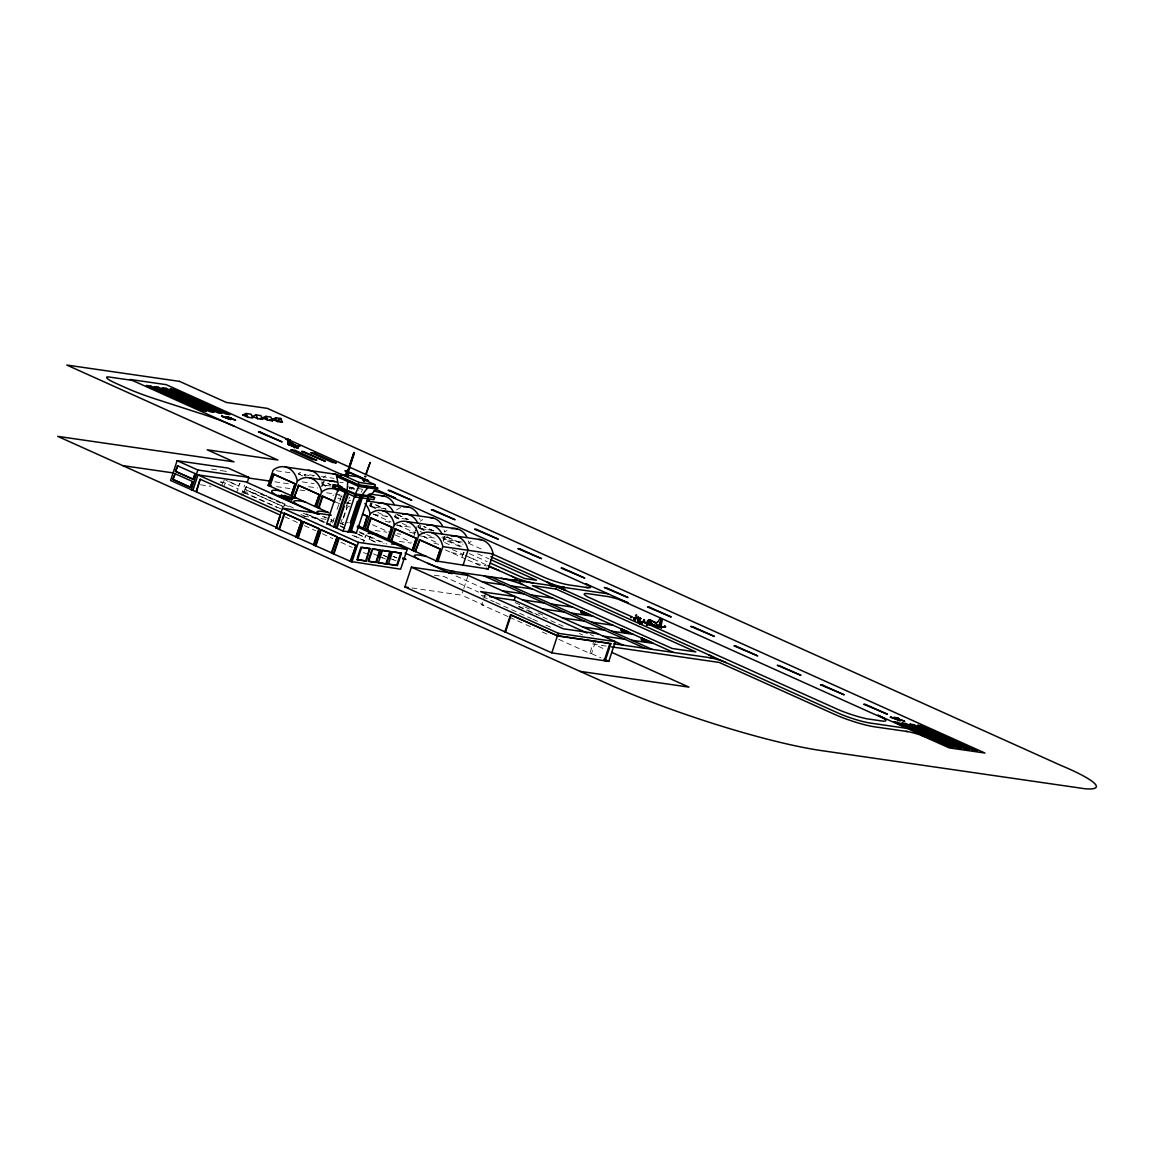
<?xml version="1.0" encoding="UTF-8"?>
<svg xmlns="http://www.w3.org/2000/svg" width="1154" height="1154" viewBox="0 0 1154 1154"><rect width="100%" height="100%" fill="white"/><g stroke="black" fill="none" stroke-linecap="round" stroke-linejoin="round"><path stroke-width="0.75" stroke-dasharray="5 3.75" d="M221.871 485.214L222.809 482.358L218.539 481.506M223.256 482.92L224.338 479.631M223.963 485.877L225.376 483.079M236.801 491.647L238.214 488.849L223.775 482.487L217.529 481.593M238.561 486.036L239.945 483.31L238.561 486.036L225.809 480.295M241.273 495.282L244.605 485.185M243.984 492.253L246.711 484.016M243.306 494.965L244.662 492.441M284.894 504.067L283.451 506.794L245.153 489.57L246.09 486.772L284.894 504.067L283.956 506.88M245.153 489.57L246.595 486.844M321.591 486.425L323.279 481.333M322.009 486.483L323.697 481.391M332.597 522.805L334.819 516.098M337.04 509.404L342.017 494.33M351.205 489.411L351.869 487.406L358.36 490.335M340.574 523.959L342.233 518.939M346.113 507.212L349.446 497.158M343.272 517.266L347.195 507.154L343.257 519.055M369.669 506.087L370.78 502.726M370.593 506.519L371.718 503.115M370.997 506.577L372.122 503.187M362.976 542.856L364.491 540.389L353.196 535.312M364.779 537.375L366.337 534.792L365.457 537.476L358.317 534.475M369.064 539.307L370.622 536.725L369.064 539.307L375.54 542.221M395.072 517.41L396.197 514.006M414.199 533.956L415.325 530.552M414.055 535.716L415.18 532.311M415.743 530.609L417.431 525.517M418.181 527.912L420.402 521.175A20.7 16.286 -81.8 0 0 419.623 518.204M419.724 528.503L420.849 525.099M443.078 541.082L444.766 535.99L461.47 543.375M443.497 541.154L445.17 536.047M463.692 552.319L462.004 557.411L464.11 552.377M411.949 587.977L461.6 595.161L463.23 590.213M463.778 588.569L468.135 575.37M507.976 616.539L481.781 604.768L483.887 598.392M484.42 596.791L485.993 592.016M558.724 639.374L589.824 653.366L594.036 640.629M589.824 653.366L591.526 653.611L595.738 640.874M361.159 492.224L362.673 489.512M314.378 475.52L307.267 474.496A14.007 1.904 18.3 0 0 305.666 476.184M321.504 476.559L333.953 478.347M276.441 470.745L289.856 472.678M300.53 472.289A20.7 16.286 -81.8 0 0 298.237 473.89L313.325 476.083M339.853 482.271L343.2 482.747M348.494 486.916L351.869 487.406M357.019 488.43L363.64 489.383M349.734 487.954L355.461 489.657M302.362 481.896L314.104 483.598M330.881 486.022L322.485 484.81A20.7 16.286 -81.8 0 0 321.706 481.824M211.586 469.072L227.381 471.582M274.796 481.795L289.019 483.843M308.565 486.685L317.451 487.969M326.625 492.801L333.333 493.782M335.006 494.013L341.714 494.994M276.455 486.613L289.885 488.546M299.939 490.003L304.973 490.738M338.612 495.6L342.06 496.105M345.839 502.985L349.2 503.476M379.377 507.847L370.997 506.635A20.7 16.286 -81.8 0 0 370.218 503.649M381.065 508.092L387.773 509.058M200.507 484.81L211.052 486.339M373.449 514.381L391.898 517.05M406.987 519.242L395.245 517.54A20.7 16.286 -81.8 0 0 394.466 514.554M289.149 505.986L293.419 508.063M396.024 525.056L411.112 527.234M426.215 529.426L419.493 528.445A20.7 16.286 -81.8 0 0 418.729 525.474M427.889 529.672L436.27 530.883M303.733 516.141L326.265 519.401M420.272 535.961L435.361 538.153M462.206 542.034L443.756 539.365A20.7 16.286 -81.8 0 0 442.977 536.379M375.151 530.494L386.893 532.196M397.308 533.696L400.842 534.215M399.399 541.414L411.141 543.101M451.416 552.651L454.344 553.083A16.704 2.265 18.3 0 1 462.393 555.132M475.535 563.498L478.492 563.945A16.834 2.279 18.3 0 1 486.584 566.008M434.337 575.197L444.189 576.625L478.679 592.132M481.175 595.45L486.382 596.2M481.781 604.768L483.483 605.013L461.6 595.161M606.167 646.081L593.791 644.293L605.287 649.457M468.639 543.318L481.766 549.232M327.895 483.411L330.967 484.781M375.238 504.587L386.143 509.491M397.351 514.655L408.646 519.617M433.918 530.984L423.72 526.512L433.486 530.984M327.952 483.512L330.881 484.824M376.146 505.192L381.065 507.399M397.452 514.771L407.275 519.199M446.598 536.884L462.97 544.255M321.851 483.656L326.697 485.848M369.987 505.322L374.877 507.529M394.466 516.343L401.001 519.271M418.96 527.349L423.864 529.556M441.823 537.634L461.412 546.448M477.742 553.805L489.166 558.94M298.237 473.89L303.084 476.083M325.731 486.267L322.485 484.81A20.7 16.286 -81.8 0 1 324.779 483.209M375.843 508.813L370.997 506.635A20.7 16.286 -81.8 0 1 373.29 505.034M398.476 518.997L395.245 517.54A20.7 16.286 -81.8 0 1 399.976 514.799M424.355 530.638L419.493 528.445A20.7 16.286 -81.8 0 1 421.787 526.859M459.927 546.635L443.756 539.365A20.7 16.286 -81.8 0 1 448.488 536.61M377.747 512.419L387.542 516.833M402.241 523.44L410.406 527.118M420.2 531.518L425.09 533.725M426.72 534.461L434.885 538.125M444.679 542.539L451.214 545.481M469.173 553.559L487.132 561.637M337.848 498.038L341.036 499.466M347.397 502.336L350.571 503.764M373.189 513.934L390.946 521.925M397.409 524.825L415.166 532.816M423.229 536.451L437.828 543.015M452.411 549.578L463.706 554.67M465.322 555.391L486.31 564.825M346.575 505.481L349.691 506.88M445.372 549.924L464.759 558.651M467.846 560.036L480.151 565.575M335.699 501.976L342.132 504.875M372.453 524.681L388.624 531.951M395.086 534.865L411.257 542.135M590.401 634.512L593.632 635.969M225.665 471.106L226.415 471.452M339.839 523.079L343.733 524.623M359.211 531.792L366.337 534.792M369.958 536.624L386.806 544.01M324.245 516.718L329.092 518.896M330.708 519.617L333.953 521.074M359.817 532.715L384.066 543.635M456.075 576.034L487.248 590.055M515.131 602.604L523.339 606.283M524.983 607.033L529.902 609.24M538.096 612.933L543.029 615.14M322.485 516.357L325.76 517.829M340.026 525.633L344.195 527.508M518.81 606.254L566.282 627.617M579.38 633.517L582.655 634.988M357.379 533.84L365.457 537.476M369.742 539.408L376.218 542.322M340.56 526.484L347.022 529.397M518.737 606.744L526.916 610.437M528.561 611.173L536.74 614.851M309.806 515.29L324.115 521.723M246.09 486.772L284.389 503.995M306.127 513.79L325.197 522.358M288.514 506.577L260.775 494.1L241.085 491.243L276.974 507.399M303.199 513.184L324.404 522.733M352.143 535.211L365.198 541.082M229.458 481.795L239.022 486.094M245.658 489.642L282.369 506.159M300.934 514.511L305.709 516.66M393.716 556.473L396.947 557.93M393.052 556.387L396.269 557.829M482.675 596.661L494.027 601.768M495.657 602.489L531.33 618.544M532.946 619.28L537.807 621.458M545.929 625.107L550.79 627.3M244.158 492.354L280.927 508.9M383.027 555.117L386.33 556.502M392.778 559.401L396.01 560.858M384.037 555.68L387.268 557.122M388.884 557.858L395.332 560.757M382.262 557.555L385.494 559.012M373.535 553.833L376.752 555.29M378.368 556.012L384.83 558.911M591.526 653.611L600.946 657.852M509.606 617.289L524.349 623.91M525.979 624.646L534.172 628.324M542.351 632.017L547.256 634.224M284.822 516.804L297.876 522.69M304.411 525.618L315.85 530.768M322.384 533.711L332.799 538.673M340.877 542.308L352.186 547.4M363.496 552.492L366.727 553.934M349.691 488.979A19.676 2.669 18.3 0 1 353.715 487.954M324.75 481.997A10.328 1.399 18.3 0 1 324.086 481.622M471.207 541.399A20.7 16.286 -81.8 0 0 468.913 543A20.7 16.286 -81.8 0 0 468.135 540.029M446.944 530.494A20.7 16.286 -81.8 0 0 444.651 532.095A20.7 16.286 -81.8 0 0 443.872 529.109M420.402 521.175A20.7 16.286 -81.8 0 1 422.696 519.588M400.885 507.515A20.7 16.286 -81.8 0 0 396.154 510.27A20.7 16.286 -81.8 0 0 395.375 507.284M323.394 477.54A20.7 16.286 -81.8 0 1 325.688 475.938M342.998 524.551A27.956 3.794 18.3 0 1 343.719 522.459M346.503 522.517A27.956 3.794 18.3 0 1 348.378 522.748M369.511 537.086A28.619 3.88 18.3 0 1 367.361 535.499M348.133 501.384A20.7 16.286 -81.8 0 1 350.571 500.245M347.816 502.798A16.776 2.279 18.3 0 1 349.936 503.606M333.318 495.643A9.275 1.255 18.3 0 1 333.246 495.095M469.072 557.353A16.704 2.265 18.3 0 1 475.001 559.748M409.497 532.066A16.863 2.294 18.3 0 1 413.81 533.278M424.643 537.115A16.863 2.294 18.3 0 1 426.461 537.908M433.861 543.029A16.805 2.279 18.3 0 1 440.41 544.933M385.349 521.204A16.661 2.265 18.3 0 1 389.634 522.401M398.433 525.416A16.661 2.265 18.3 0 1 402.241 527.003M374.228 514.525A16.82 2.279 18.3 0 1 378.05 516.126M331.761 519.444L330.881 522.127L331.761 519.444"/><path stroke-width="1.5" d="M286.235 498.254C262.189 489.238 301.569 504.947 281.432 495.773C281.057 493.321 282.99 496.076 281.057 497.215M291.154 445.199L287.808 444.247L294.328 446.843L295.035 444.896L294.486 447.867L294.789 446.713L293.794 446.612L296.073 446.483L295.006 445.747L299.982 446.209L295.179 446.021M584.588 614.216L586.809 613.986M621.544 629.002L627.372 632.406L627.617 631.599L625.886 630.921L624.963 632.046L625.179 630.978L626.29 631.108M645.274 639.922L646.211 640.008L641.292 638.061L647.639 641.48L644.841 640.21L646.644 640.21M650.351 621.213L649.197 621.112L648.461 623.29L649.341 623.535L650.611 620.592L650.308 619.77L648.736 620.275L650.149 620.116M626.521 632.608C627.387 631.123 624.415 631.022 622.093 631.18A2.106 1.269 -65.8 0 0 622.208 630.56L622.482 629.565L622.569 631.411M642.417 640.34L642.417 640.282A2.106 1.269 -65.8 0 0 642.475 639.648C642.403 640.859 643.874 640.744 644.61 640.989M625.973 632.926L625.353 632.464L626.276 632.911M646.759 641.711L647.322 641.711M635.32 619.611L634.859 620.866L634.383 618.183M640.181 623.333C643.456 623.492 639.316 625.064 641.249 623.42A14.829 5.539 -83 0 0 641.249 621.891L641.682 621.948A14.829 14.67 -73.7 0 1 641.768 623.42L640.037 623.434L640.758 624.357M635.335 620.087L634.642 620.679L635.277 619.799M635.465 620.246L634.729 620.794M635.089 619.886C634.844 623.045 634.109 615.673 636.921 618.371M621.241 630.69C622.756 631.959 621.732 629.954 622.251 630.574M635.263 620.318L635.104 620.78M643.139 638.696C641.696 644.307 646.745 636.575 642.518 639.662M634.527 619.179L633.762 617.953L634.152 619.409M638.696 620.953C639.633 620.03 637.037 617.419 638.191 621.285M284.879 496.047L285.067 496.97L284.865 495.73M622.136 631.267L622.944 631.195M347.195 490.205L347.7 481.492M641.638 623.694C639.518 624.458 641.307 622.929 640.167 624.256M647.841 624.357C646.976 626.651 647.264 623.189 646.918 625.237M651.462 623.29L651.303 623.146M638.638 617.376L637.484 617.404L638.624 617.275M646.543 641.682C644.091 641.855 647.134 639.475 646.774 641.465M582.28 613.337L582.106 613.135A2.106 1.269 -65.8 0 0 582.207 612.529L582.857 611.577L584.371 613.178L581.053 612.586L584.357 613.885L582.453 613.394L582.871 611.562M648.043 624.631C646.197 624.891 647.553 624.602 647.971 624.473M281.143 497.129L281.331 495.6M582.207 612.514L582.395 611.519M586.044 613.12C584.025 614.418 586.838 612.327 586.492 614.592M286.726 498.384L288.096 497.186L287.534 498.499L286.336 497.937L287.433 498.687L286.336 497.937M585.525 614.274L584.515 613.986M627.055 632.623L624.343 632.637M622.453 631.31C627.026 632.507 622.208 632.435 626.492 632.378M644.422 641.61L645.519 641.451M646.139 642.374L645.865 641.61M287.043 496.869L285.716 496.739L287.173 496.884M625.035 631.397L625.612 631.57M645.274 640.6L647.091 640.456M285.139 496.206C285.052 497.533 285.341 494.027 285.37 496.307M648.937 620.188L648.231 620.044L649.471 620.261M635.45 618.054C633.575 619.828 633.459 617.606 634.123 618.429M641.552 623.535L641.249 624.401L640.196 623.824M641.047 623.997L641.09 624.343M647.452 625.122L646.759 624.227M293.938 444.723L293.376 444.203L293.78 444.824M647.394 625.194L646.586 624.242M641.465 623.881C639.922 623.665 641.076 623.809 640.816 624.285M647.582 624.761L646.471 624.386M645.937 622.525L645.894 622.799A16.473 1.241 13.8 0 1 646.644 623.03M640.326 623.42L641.119 624.314L641.249 623.42M581.501 611L585.381 613.596M625.699 631.05L625.151 630.949M639.504 621.559L639.46 621.833A16.473 1.399 14.5 0 1 640.917 622.323L640.917 621.645A16.473 10.155 -18.9 0 0 640.571 621.487M650.914 642.172L645.894 640.398L646.702 640.254M584.818 613.12L585.655 613.409L581.111 610.956L585.843 612.817L585.078 612.976M646.327 640.571L645.923 640.052M296.203 445.805L289.928 442.083L289.452 440.381L285.831 439.126L290.058 439.818L288.139 439.559L289.207 440.078M296.289 447.651L298.251 447.218L297.718 448.343L299.117 445.761L297.775 447.348L295.41 445.3M639.128 619.525L638.797 620.318M638.898 619.525L637.556 620.592M639.201 620.376C640.686 617.448 635.551 620.261 638.941 618.876M640.196 621.386A16.473 7.588 47.2 0 0 640.917 621.645A14.829 9.102 60.1 0 0 641.797 622.035L641.364 621.963A14.829 11.107 -34.3 0 1 640.153 621.689L640.081 621.53A16.473 8.294 43.9 0 0 638.508 620.953L637.715 620.866L638.234 619.121M625.915 631.945C626.665 633.791 626.564 631.296 625.569 631.454M586.809 614.231L590.632 615.053L585.626 613.25L586.751 613.221L585.554 613.683M627.011 631.685L630.055 632.983L626.233 631.426M659.598 624.155L660.982 619.972M639.965 619.525L638.249 619.424L638.58 621.213M639.316 620.116C639.403 617.981 636.402 618.558 637.888 619.424M638.032 620.174L638.032 620.823M644.365 640.773L641.35 639.72L643.268 640.326L642.316 640.21M640.138 623.982L640.816 623.607M646.283 642.23L646.11 639.936M582.034 613.135L582.943 613.149M583.679 613.481L582.929 613.438L584.097 613.654M584.313 613.914C582.294 614.779 582.193 610.206 582.626 612.586L582.554 611.577M586.117 615.169L585.352 614.433L586.131 615.342M587.545 613.899L585.626 613.279L590.055 614.938L587.343 614.072M623.319 631.397L624.732 631.728L621.083 630.632M623.665 631.526L622.929 631.483L624.098 631.7M623.737 631.873L622.684 631.238M646.86 640.557L646.182 642.143M650.899 642.201L645.908 640.369M638.162 617.404L638.393 617.145M659.872 623.261L660.203 622.294M660.03 623.448L661.155 620.001M247.259 482.358L248.889 477.41L228.16 468.091L177.125 460.706L170.59 480.482L276.369 527.392L280.408 515.16L200.147 479.227L196.108 491.46M172.855 479.429L175.177 473.659L172.855 479.429L190.266 487.262L192.098 482.949M175.495 471.423L177.774 465.783L175.495 471.423L193.309 479.314L175.898 471.481M190.266 487.262L192.588 481.492L174.773 473.602M192.906 479.256L195.185 473.616L193.771 477.886M191.319 489.815L197.868 470.024L248.889 477.41M193.006 490.061L198.012 474.914L245.715 481.824L317.595 514.165M196.656 491.532L200.147 479.227M291.731 493.912L295.107 483.714L291.169 495.614L268.074 485.387L273.08 470.255A20.7 16.286 -81.8 0 1 297.343 481.16A20.7 16.286 -81.8 0 1 321.591 492.08A20.7 16.286 -81.8 0 1 338.584 490.912M269.459 486.007L273.383 474.106L295.107 483.714M270.007 486.094L273.945 474.193M291.659 445.992L292.467 446.309M292.784 445.112L292.366 443.684M295.914 447.478L294.804 446.136M282.73 497.417L283.985 497.98L283.091 497.576M282.167 496.234L283.422 497.244L281.908 496.335M285.745 496.739L284.98 496.797M278.893 529.311L284.23 513.184L301.641 520.858L296.318 536.985L275.95 527.984L282.485 508.207L331.27 515.261M276.873 525.863L279.903 516.689M279.441 529.397L284.778 513.27M292.323 496.307L297.343 481.16M290.606 495.528L294.256 497.172L298.742 485.358L319.312 494.604L315.936 504.803M294.256 497.172L298.742 485.358M318.821 530.436L314.032 544.948L295.77 536.898L301.641 520.858M297.631 537.75L302.968 521.622L319.355 528.835L302.968 521.622M298.179 537.822L303.516 521.695M319.398 514.309A25.071 3.404 18.3 0 1 328.702 512.664L314.826 506.418L319.312 494.604M321.591 492.08L316.585 507.212L319.932 507.702M318.345 508.005L322.283 496.105L334.097 501.254M318.908 508.092L322.846 496.191M368.097 494.72L374.588 497.634L373.925 499.639L355.345 496.956L332.626 486.728L333.29 484.723L340.041 485.704M315.388 545.727L320.711 529.599L337.184 536.841L331.847 552.968L313.484 544.876L318.821 528.748M315.922 545.813L321.259 529.686M326.755 523.714L338.382 488.531L345.349 491.662L333.708 526.844L326.755 523.714L330.289 524.219M347.556 472.087L348.897 472.678L347.671 476.4L345.219 475.636L346.445 471.914L347.628 472.188L354.119 452.599M346.979 472.101L349.474 466.663M349.157 466.62L353.802 452.556L354.494 452.772L349.85 466.836M346.546 476.241L354.177 452.729M348.825 466.519L350.239 466.952L347.743 472.448M333.708 526.844L334.559 526.974L346.186 491.792M360.034 496.653L348.393 531.835L343.099 531.071L336.189 527.955L347.816 492.772M336.189 527.955L337.026 528.085L344.224 506.303M345.334 502.956L348.104 494.576M333.419 553.848L338.757 537.721L356.038 545.323L350.701 561.45L333.419 553.848L331.313 552.896L337.184 536.841M333.968 553.92L339.29 537.793M343.099 531.071L354.74 495.888M358.303 484.738L359.067 482.401L375.122 484.723L374.358 487.06L358.303 484.738L340.488 476.717L341.267 474.381L357.307 476.703L375.122 484.723M355.345 496.956L356.009 494.951L374.588 497.634M365.962 473.746L370.203 462.379L366.179 473.962M350.253 523.05L357.452 501.269M350.037 531.792L361.678 496.609L362.587 497.028L350.96 532.21L347.484 531.431L348.393 531.835M350.96 532.21L356.37 532.989L368.011 497.807M357.12 526.888L407.189 549.419L400.64 569.196L350.152 561.378L356.038 545.323M351.869 562.142L358.418 542.366L407.189 549.419M391.567 529.066L388.191 539.264L363.265 528.215L367.188 516.314L364.375 526.599M364.895 503.562A20.7 16.286 -81.8 0 1 370.088 513.905L365.082 529.037L368.443 529.527M357.379 557.959L360.942 547.184L369.756 548.467L366.337 561.075L356.874 559.502L366.337 561.075M366.727 529.773L370.665 517.872L392.129 527.364L370.665 517.872M367.275 529.859L371.213 517.958M357.538 559.805L361.606 547.486L370.42 548.756M365.688 560.786L369.756 548.467M368.53 559.575L371.574 550.343M380.589 550.227L372.756 549.102L368.674 561.421L376.507 562.546L379.926 549.939L375.843 562.258L368.011 561.118M379.204 557.901L381.743 550.198L390.615 551.684L386.532 564.003L377.675 562.517L386.532 564.003M378.339 562.806L382.407 550.501L390.615 551.684M412.916 548.438L416.291 538.24L412.353 550.141L387.643 539.192L391.581 527.291M389.345 539.957L394.351 524.81A20.7 16.286 -81.8 0 0 370.088 513.905M391.134 540.764L395.072 528.864L416.291 538.24M391.696 540.837L395.634 528.936M385.883 563.7L389.951 551.381M389.72 557.8L391.249 553.184M392.418 551.944L388.35 564.263L397.38 565.561L401.448 553.256L391.754 551.641L401.448 553.256M387.686 563.96L396.716 565.272L400.799 552.954M413.594 550.862L418.599 535.73A20.7 16.286 -81.8 0 0 394.351 524.81M411.805 550.054L415.296 551.626L419.782 539.812L440.352 549.059L436.414 560.959L440.352 549.059M415.296 551.626L419.782 539.812M411.401 567.162L558.594 633.387L615.327 641.595L608.778 661.386L551.814 652.861L404.866 586.953L411.401 567.162L468.135 575.37M437.842 561.767L442.847 546.635L493.162 553.92L488.156 569.052L435.851 560.887M462.999 565.417L468.005 550.27A20.7 16.286 -81.8 0 0 451.012 535.946M489.859 596.705L514.179 600.224L515.376 596.632L480.627 591.598L563.325 628.8L598.075 633.834M504.832 631.93L510.515 614.765L557.483 635.695L608.216 643.038M505.51 632.031L511.179 614.851M551.814 652.861L557.483 635.695M510.515 614.765L557.728 635.998L558.594 633.387M604.292 660.449L609.961 643.283L610.87 643.701L605.201 660.867M649.846 619.77L650.293 621.501M658.66 626.305L660.016 627.372L653.034 624.747L659.641 627.228M638.335 621.27L638.133 621.674A16.473 1.241 13.8 0 0 639.749 622.165L640.081 621.53A16.473 10.747 -16.2 0 1 638.523 620.939L638.725 621.241M659.655 623.997L659.15 625.54L660.896 626.29L659.309 625.555L659.944 623.708M294.948 446.41L295.785 446.18M295.756 446.266L296.059 446.843M355.403 493.883L359.139 485.473L377.719 488.171L369.352 495.903L355.403 493.883L338.656 486.353L336.42 475.246L341.483 475.982M284.273 497.316C284.966 497.259 283.754 496.537 285.73 498.124M634.628 617.491L634.094 618.342M636.07 618.169C635.19 616.236 633.142 619.366 634.902 619.886M295.121 445.632L296.16 445.386M633.676 618.039L637.138 618.573M642.807 640.153L641.35 639.749L643.225 640.268M646.37 622.641L646.168 623.088A16.473 1.399 14.5 0 1 644.567 622.569M642.489 621.602L837.703 709.364A25.374 3.448 18.3 0 0 866.755 718.783L883.286 721.178A24.205 3.289 18.3 0 0 884.844 719.043L883.935 718.394A24.205 3.289 18.3 0 0 877.833 715.177L930.283 738.776A17.613 2.395 18.3 0 0 921.988 735.531L919.695 734.766A17.613 2.395 18.3 0 0 909.035 731.852L905.89 731.333M281.475 495.715L281.562 496.408M362.154 494.864L367.737 487.753M282.095 496.177L284.475 495.427L290.721 497.821L292.063 496.941L293.491 497.634L291.774 496.667L293.881 497.475L291.659 499.841L283.35 497.057L284.461 497.749M635.796 618.126L634.484 618.284M635.378 619.164L634.484 619.611L634.844 617.736M649.284 620.376L650.51 620.261M636.056 615.342L636.777 615.125L635.537 615.342M292.871 497.345L291.154 498.917L288.428 497.129L291.976 499.451L287.808 498.99L291.976 499.451L290.548 498.485L291.976 499.451M645.778 641.076L644.985 641.35M657.491 622.165L657.766 621.948A4.053 3.188 -81.8 0 0 658.718 620.737L659.497 619.28A1.558 1.226 -81.8 0 1 660.91 618.501L662.237 620.087L660.896 626.853A3.707 2.914 -81.8 0 0 661.473 627.79L656.987 625.843M651.678 621.025L656.251 622.626A3.491 2.755 -81.8 0 0 657.174 622.352L657.477 622.165M651.303 620.621L650.726 620.434M624.703 631.224L622.814 629.622M242.715 414.964L246.134 413.478L251.082 414.185L252.755 417.964L247.807 417.258L242.715 414.964L246.018 415.44M256.029 414.906L252.611 416.392L257.703 418.686L262.65 419.392L260.963 415.628L256.029 414.906L257.703 418.686M262.506 417.82L265.91 416.334L270.858 417.056L272.532 420.835L267.584 420.114L262.506 417.82L267.44 418.541M272.387 419.263L275.806 417.762L280.754 418.484L282.427 422.263L277.479 421.542L272.387 419.263L275.691 419.739M278.475 419.479L280.754 418.484M642.59 638.681L642.893 639.705M583.232 613.38L582.106 613.207M645.778 641.336L644.783 641.105M640.181 619.712L639.705 619.496M640.427 623.521L640.138 623.65M584.112 612.226L585.467 614.159M644.379 639.345L645.201 641.263M621.487 629.031L625.857 630.863M641.768 638.119L646.139 640.138M624.588 632.262L625.973 633.07M626.68 631.469L625.771 631.325M587.141 614.433L586.506 614.649M295.842 447.29L294.818 446.872M366.51 473.962L365.746 473.731L366.496 473.919M365.573 476.703L364.664 476.328L365.861 476.645M363.25 480.612L364.693 481.103L363.236 480.641M649.76 619.871L651 620.477M584.732 612.875L585.511 612.861M289.553 444.809L294.01 446.281L288.067 442.847L287.793 439.342L289.452 440.381M581.097 612.601L584.025 613.827M643.845 621.472L644.624 621.66M586.766 613.236L585.626 613.279M291.068 445.415C280.509 440.713 301.309 450.666 288.053 442.299L292.034 443.367L288.99 442.545L288.601 440.049L290.318 439.977L287.995 439.53M293.895 497.273L292.698 497.028L295.799 497.807L291.313 496.97L293.491 497.388M282.845 497.013L281.994 496.105L283.495 497.013M283.365 497.085L284.966 497.908L280.393 496.234L284.721 497.879L283.163 497.316M288.385 498.081L286.957 497.605L291.601 497.951M623.102 630.07C629.247 632.955 616.568 626.81 623.362 630.055L621.299 628.973M647.553 641.033L650.351 641.999L647.783 641.119M635.883 616.207L636.619 616.149M658.891 626.997L665.685 626.882L665.05 626.348A2.813 2.207 -81.8 0 0 664.632 626.117M663.911 626.709L665.454 626.608M657.246 625.454L657.679 625.54A4.501 3.549 -81.8 0 1 658.112 625.728L660.896 626.838M285.976 498.038L288.053 498.268L286.697 497.778M627.271 631.988L625.843 631.368L626.737 631.252M624.242 630.286L625.468 632.19M296.592 446.555L294.934 445.978L296.275 446.54M286.654 498.254L288.832 498.47M292.64 445.531L290.606 445.141M291.919 496.985L295.799 497.807L291.601 497.057L293.635 497.403M296.39 445.805L294.717 445.732L299.449 446.108M296.838 447.507L295.727 447.204L296.549 447.694M286.957 497.605L288.572 498.427M132.364 380.387L109.558 377.084A13.271 1.803 18.3 0 0 106.644 377.473L106.716 377.719A25.128 3.404 18.3 0 0 115.212 382.998L127.762 388.638A50.314 6.823 18.3 0 0 156.367 399.27L200.724 413.579A54.224 7.357 18.3 0 1 234.363 426.288M292.827 446.483L291.601 446.021M348.897 472.678L346.445 471.914M285.413 466.981L335.713 474.265M345.219 475.636L347.671 476.4M309.661 477.9L334.819 481.535M376.752 489.065L358.706 486.454L336.679 476.544M338.656 486.353L342.031 486.844M332.626 486.728L335.194 487.103M369.136 493.912L384.224 496.09M248.153 477.944L271.248 481.276M268.074 485.387L271.435 485.877M122.742 465.61L173.706 472.996M366.554 500.937L408.473 507.01M280.754 490.926L280.206 490.854A31.115 4.227 18.3 0 0 276.787 495.369L317.783 513.804M382.421 510.631L432.721 517.915M305.002 501.846L304.454 501.759A28.576 3.88 18.3 0 0 296.766 504.341M314.826 506.418L294.818 497.259M406.67 521.55L456.984 528.821M430.918 532.456L481.232 539.74M363.265 528.215L357.928 525.647M377.762 534.576L377.214 534.49A28.619 3.88 18.3 0 0 368.14 533.437M402.01 545.481L401.462 545.409A25.936 3.52 18.3 0 0 396.558 544.428M275.95 527.984L277.941 528.272L275.82 527.32M426.273 556.401L425.711 556.315A26.023 3.534 18.3 0 0 418.022 558.911M378.353 549.708L372.093 548.799L372.756 549.102M486.31 568.345L488.156 569.052M402.703 558.954L405.977 559.43L402.717 557.959M588.078 587.703L569.441 585.006A20.296 2.755 18.3 0 1 545.784 578.039L491.618 553.66M427.759 563.296A20.469 2.784 18.3 0 0 454.763 571.619L608.086 593.805M482.228 581.746L504.038 584.905M511.049 585.915L532.542 589.03M502.365 590.805L524.176 593.964M531.186 594.974L552.679 598.089M522.502 599.864L544.313 603.023M551.323 604.032L572.817 607.148M404.866 586.953L408.401 587.458M542.64 608.923L564.45 612.082M571.461 613.091L592.954 616.207M562.777 617.981L584.588 621.14M591.598 622.15L613.091 625.266M582.914 627.04L604.725 630.199M611.735 631.209L633.229 634.325M603.052 636.099L624.862 639.258M631.873 640.268L653.366 643.384M613.784 643.802L710.071 657.737A12.434 1.688 18.3 0 1 726.082 662.641M557.728 635.998L610.87 643.701M611.461 646.846L719.216 662.439L835.078 714.571A29.326 3.981 18.3 0 0 874.328 726.775L907.477 731.564M580 671.339L688.967 687.12L611.851 652.414M907.289 728.434L870.376 723.082A24.032 3.26 18.3 0 1 839.564 713.691L490.825 556.791M512.405 579.972L515.059 580.303A16.719 2.265 18.3 0 0 511.395 576.12L487.926 565.561M581.284 611L584.948 612.918L581.313 610.942M645.216 640.037L641.566 638.119M646.384 640.254L647.812 641.061M285.774 497.821L283.177 496.985M286.783 497.504L288.139 498.052L287.202 498.384M658.025 626.608L658.458 626.709A18.565 14.613 -81.8 0 0 658.992 626.954L657.708 626.463M659.424 627.141L660.059 627.343M292.986 446.035L288.053 442.299L289.755 442.747M288.918 442.415L288.053 442.299L289.668 442.732M288.053 442.299L292.034 443.367M292.611 445.833L291.327 445.458L292.669 446.021M646.514 623.203L646.918 623.333A52.795 28.158 52.6 0 1 645.317 622.569M652.255 624.429A12.088 9.506 -81.8 0 0 653.005 624.776L655.183 625.641M648.375 623.852L649.745 624.372M649.558 624.545L647.783 623.852M649.875 624.588L648.187 623.91A52.795 28.158 52.6 0 1 647.61 623.65A14.829 5.539 -83 0 1 647.61 624.271L648.202 624.357A14.829 14.67 -73.7 0 0 648.187 623.852M625.886 631.252L627.415 631.873M659.857 626.954L665.324 626.521A12.088 9.506 -81.8 0 1 664.545 626.204M563.772 589.607L563.282 589.405A11.728 1.587 18.3 0 0 549.492 585.338A13.963 1.89 18.3 0 0 546.52 581.847A13.761 1.861 18.3 0 0 564.97 587.574L562.95 587.314A12.564 1.702 18.3 0 0 565.662 590.459M659.093 626.997L658.674 626.91A18.565 14.613 -81.8 0 1 658.242 626.709L658.141 626.665M278.604 420.546L282.427 422.263M269.993 419.681L272.532 420.835M260.097 418.253L262.65 419.392M287.995 439.775L289.207 440.323M296.434 447.002L295.15 446.483L295.987 447.088M374.473 486.699L377.719 488.171M375.18 489.022L395.49 498.167A18.738 2.539 18.3 0 0 387.052 494.835L384.715 494.042A18.738 2.539 18.3 0 0 373.665 490.969M359.067 482.401L130.315 379.478L166.19 384.657L984.953 753.043L949.078 747.85L920.82 735.141M385.782 494.402L590.069 586.319M620.073 599.82L884.498 718.783M336.42 475.246L359.139 485.473M650.077 624.415L648.534 623.708M632.536 617.058L588.223 597.123A19.128 2.596 18.3 0 1 588.987 593.805L608.346 596.632A17.151 2.322 18.3 0 1 618.14 599.2L620.304 599.892A17.151 2.322 18.3 0 1 628.353 602.922L585.871 583.837A17.873 2.423 18.3 0 1 589.607 585.943L590.271 586.492A17.873 2.423 18.3 0 1 585.972 587.4M333.29 484.723L356.009 494.951M490.796 559.676L536.509 580.246L524.681 578.529L490.392 563.109M500.966 578.313A19.618 2.669 18.3 0 1 522.473 584.501L673.503 652.443M363.005 514.266L367.751 516.401M273.383 474.106L294.544 483.627M298.194 485.271L318.764 494.518M322.283 496.105L335.15 501.903M362.457 514.179L367.188 516.314M395.072 528.864L415.743 538.153M419.234 539.726L439.789 548.987M490.912 576.856L652.01 649.341M483.901 575.846L644.999 648.317M415.844 551.713L436.414 560.959M462.09 572.687L623.189 645.158M293.491 497.634L292.063 496.941M514.179 600.224L587.155 633.056M405.083 553.083L449.339 572.99L448.315 572.543M352.215 531.128L356.37 532.989M334.559 526.974L337.026 528.085M177.125 460.706L197.868 470.024M282.485 508.207L358.418 542.366M284.23 513.184L301.107 520.786M320.711 529.599L336.636 536.769M338.757 537.721L355.49 545.251M177.384 465.726L195.185 473.616M198.012 474.914L282.946 513.126M604.076 659.266L608.778 661.386M173.244 479.487L190.655 487.32M658.775 626.535L661.473 627.79L652.573 621.198M630.82 617.477L631.31 617.621A3.145 2.481 -81.8 0 0 630.892 617.404M644.74 622.28L643.023 621.357M644.437 622.237L642.865 621.328M657.982 625.8L658.891 626.276M658.314 625.843L657.78 625.684A4.501 3.549 -81.8 0 0 657.362 625.497M653.178 624.833L652.76 624.574A2.813 2.207 -81.8 0 0 652.342 624.343M288.428 497.129L291.313 499.004M639.475 619.309L638.378 618.991M275.806 417.762L277.479 421.542M265.91 416.334L267.584 420.114M246.134 413.478L247.807 417.258M622.554 629.594L622.626 630.618M642.735 638.652L642.778 639.648M622.468 629.579L622.496 630.574M708.599 654.765A12.405 1.688 18.3 0 1 710.071 657.737M451.935 573.798A20.527 2.784 18.3 0 1 454.763 571.619M522.473 584.501A19.488 2.64 18.3 0 1 523.527 581.573M533.393 583.001A16.646 2.265 18.3 0 1 511.395 576.12M478.722 539.408A20.7 16.286 -81.8 0 1 493.162 553.92M418.599 535.73A20.7 16.286 -81.8 0 1 442.847 546.635M451.921 528.676A20.7 16.286 -81.8 0 1 466.981 537.259M403.41 506.851A20.7 16.286 -81.8 0 1 418.484 515.434M381.714 495.773A20.7 16.286 -81.8 0 1 394.221 504.529M333.203 473.948A20.7 16.286 -81.8 0 1 338.136 475.087M391.581 544.039A25.936 3.52 18.3 0 1 394.553 544.154M308.046 470.298A20.7 16.286 -81.8 0 1 320.567 479.069M430.211 517.583A20.7 16.286 -81.8 0 1 442.732 526.354M329.755 481.391A20.7 16.286 -81.8 0 1 337.228 482.358M367.592 498.413A20.7 16.286 -81.8 0 1 369.078 500.879M378.252 503.216A20.7 16.286 -81.8 0 1 393.326 511.799M402.501 514.121A20.7 16.286 -81.8 0 1 417.575 522.704M426.764 525.041A20.7 16.286 -81.8 0 1 441.823 533.624M488.834 566.715A16.834 2.279 18.3 0 1 499.235 570.639M661.242 619.741A5.929 3.577 -65.8 0 0 661.415 619.049L661.343 619.034A5.929 3.577 -65.8 0 0 661.069 619.712M646.99 622.727A14.829 11.107 -34.3 0 1 646.586 622.612M646.644 623.333A52.795 37.043 -23.7 0 1 644.971 622.525M227.468 417.142L235.604 420.2L226.357 416.796L231.29 418.036L227.468 417.142M891.032 717.182L890.239 717.182L900.481 720.774L891.032 717.182M641.076 618.717L641.09 618.645M641.97 619.121L641.97 619.121M642.865 619.525L642.865 619.525M644.653 620.333L644.682 620.246M645.548 620.722L645.548 620.722M646.442 621.126L646.442 621.126M281.143 495.874L280.292 496.148L281.172 495.816M222.664 416.421L229.531 419.147L222.664 416.421M640.239 618.01L640.528 618.775L640.311 617.895M643.831 619.611L644.12 620.39L643.903 619.496M647.408 621.227L647.697 622.006L647.408 621.227M650.87 622.799L651.808 623.838L650.87 622.799M657.477 627.444L656.467 627.257L657.477 627.444M221.597 416.06L230.598 419.493L221.597 416.06M904.592 721.279L894.018 717.384L897.725 717.918L898.663 718.351L895.836 717.947L904.592 721.279M179.519 381.368L66.788 365.053L277.898 460.042L207.186 449.8L234.002 461.874L57.7 436.356L610.192 684.928A157.925 21.436 18.3 0 0 821.634 750.634L1084.962 788.745A78.89 10.703 18.3 0 0 1060.829 765.376L267.353 408.372L226.357 402.443L179.519 381.368M150.785 386.114L146.399 385.479L202.123 410.55L206.479 411.185L150.785 386.114M158.286 387.21L154.319 386.633L210.042 411.704L214.009 412.281L158.286 387.21M166.205 388.35L162.238 387.773L217.962 412.843L221.929 413.421L166.205 388.35M174.124 389.504L170.172 388.927L225.895 413.997L229.848 414.574L174.124 389.504M260.515 432.202L258.424 431.899L282.124 441.924L260.515 432.202M295.193 450.421L290.765 449.772L312.373 459.508L316.802 460.143L295.193 450.421M303.747 451.661L301.656 451.358L325.356 461.384L303.747 451.661M314.667 453.233L310.743 452.671L332.352 462.393L336.29 462.956L314.667 453.233M346.979 471.106L344.887 470.803L368.602 480.829L346.979 471.106M390.211 490.565L388.133 490.262L411.834 500.288L390.211 490.565M433.442 510.01L431.365 509.707L455.065 519.733L433.442 510.01M476.689 529.47L474.597 529.167L498.297 539.192L476.689 529.47M519.92 548.915L517.829 548.612L541.529 558.637L519.92 548.915M563.152 568.374L561.06 568.071L584.775 578.096L563.152 568.374M606.384 587.819L604.292 587.516L628.007 597.541L606.384 587.819M556.055 589.045L532.412 585.612L672.162 648.49L695.819 651.923L556.055 589.045M649.615 607.278L647.538 606.975L671.239 617.001L649.615 607.278M692.862 626.723L690.77 626.42L714.47 636.445L692.862 626.723M736.093 646.182L734.002 645.879L757.702 655.905L736.093 646.182M779.325 665.627L777.233 665.324L800.948 675.35L779.325 665.627M822.557 685.072L820.465 684.784L844.18 694.809L822.557 685.072M865.788 704.531L863.711 704.228L887.412 714.254L865.788 704.531M897.841 722.361L893.874 721.784L949.598 746.869L953.565 747.431L897.841 722.361M905.76 723.515L901.793 722.938L957.517 748.008L961.484 748.585L905.76 723.515M913.679 724.654L909.727 724.077L965.451 749.162L969.403 749.725L913.679 724.654M921.599 725.808L917.646 725.231L973.37 750.302L977.337 750.879L921.599 725.808M288.933 439.919L285.831 439.126L288.904 439.977M296.189 447.334L296.189 447.334"/></g></svg>
